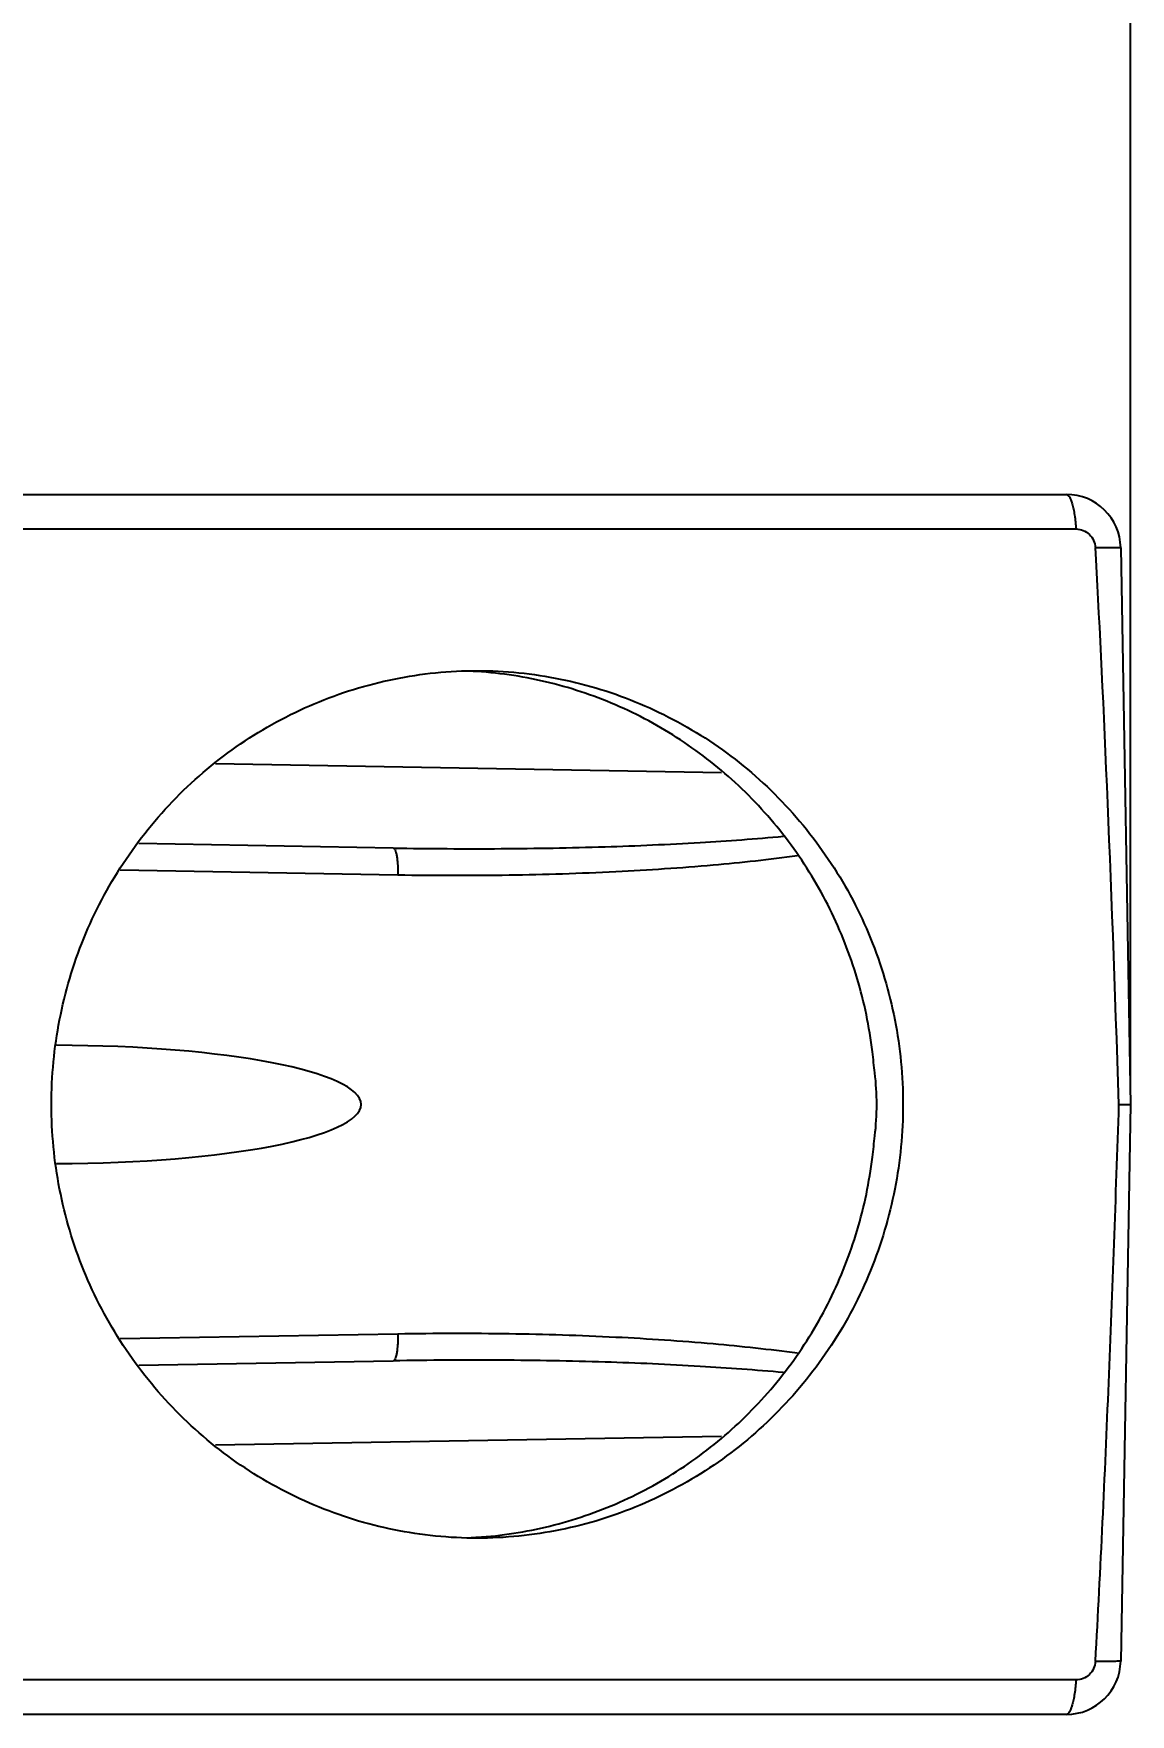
# Model space of a CAD drawing. Header units: millimetres. Extents: x 2423 to 7028, y 909 to 2460.
# Drawn here: x 6450.4 to 6490.9, y 2033.6 to 2095.6 of the extents above; entities that cross this region are included whole.
import ezdxf

# ---------------------------------------------------------------- set-up
doc = ezdxf.new("R2010")
doc.units = ezdxf.units.MM
doc.layers.add('DIM', color=2, linetype='Continuous')
doc.styles.get("Standard").update_dxf_attribs({"font": ''})
doc.styles.get('Standard').set_extended_font_data('SimSun')
doc.dimstyles.get("Standard").update_dxf_attribs({"dimscale": 6, "dimtxt": 5, "dimasz": 3, "dimexe": 0.18, "dimexo": 0.0625, "dimgap": 0.8, "dimtad": 1, "dimtoh": 1, "dimdec": 1, "dimzin": 0, "dimdsep": 46, "dimtxsty": 'Standard', "dimcen": 0.09, "dimclrd": 256, "dimclre": 256, "dimclrt": 256, "dimadec": 0, "dimazin": 2, "dimtfac": 1, "dimtdec": 1, "dimtofl": 0, "dimtmove": 0, "dimatfit": 3, "dimfxl": 0, "dimtolj": 1, "dimtzin": 0, "dimarcsym": 0})

# ---------------------------------------------------------------- blocks, each defined once
blk = doc.blocks.new('*D22')
at = {"layer": 'Defpoints', "color": 0}
for p in [(6490.851, 2317.547), (5812.551, 2106.087), (6490.851, 2056.087)]:
    blk.add_point(p, dxfattribs=at)
at = {"layer": 'DIM', "lineweight": -2}
for p, q in [((5812.551, 2106.462), (5812.551, 2318.627)), ((6490.851, 2056.462), (6490.851, 2318.627)), ((5830.551, 2317.547), (6472.851, 2317.547))]:
    blk.add_line(p, q, dxfattribs=at)
at = {"layer": 'DIM'}
for points in [[(5830.551, 2320.547), (5830.551, 2314.547), (5812.551, 2317.547)], [(6472.851, 2320.547), (6472.851, 2314.547), (6490.851, 2317.547)]]:
    blk.add_solid(points, dxfattribs=at)
at = {"layer": 'DIM', "insert": (6151.701, 2337.347), "char_height": 30, "attachment_point": 5}
blk.add_mtext('\\A1;678.3', dxfattribs=at)

msp = doc.modelspace()

# ---------------------------------------------------------------- linework, layer by layer
for p, q in [((6447.351, 2078.587), (6488.493, 2078.587)), ((6449.736, 2077.314), (6488.848, 2077.314)), ((6490.493, 2076.622), (6490.851, 2056.087)), ((6457.103, 2068.659), (6475.771, 2068.333)), ((6463.659, 2065.545), (6454.269, 2065.709)), ((6463.832, 2064.545), (6453.592, 2064.724)), ((6490.431, 2056.087), (6490.851, 2056.087)), ((6490.851, 2056.087), (6490.493, 2035.552)), ((6453.591, 2047.45), (6463.832, 2047.629)), ((6454.269, 2046.465), (6463.659, 2046.629)), ((6475.771, 2043.841), (6457.102, 2043.515)), ((6488.848, 2034.86), (6449.736, 2034.86)), ((6488.493, 2033.587), (6447.351, 2033.587))]:
    msp.add_line(p, q)
for centre, radius, start, end in [((6488.493, 2076.587), 2, 1, 90), ((6465.94, 2060.084), 11.997, 86.74186, 87.15641), ((6465.748, 2056.735), 15.352, 86.25501, 86.73873), ((6306.751, 2037.024), 175.842, 6.60425, 6.8606), ((6471.325, 2056.088), 10.168, 359.99636, 6.5535), ((6471.34, 2056.086), 10.153, 353.44167, 0.00847), ((6338.178, 2071.44), 144.198, 353.11127, 353.42388), ((6465.94, 2052.09), 11.997, 272.84359, 273.25814), ((6465.748, 2055.44), 15.352, 273.26127, 273.74499), ((6488.493, 2035.587), 2, 270, 359)]:
    msp.add_arc(centre, radius, start, end)
for centre, major_axis, ratio, start_param, end_param in [((6490.356, 1969.85), (-1.619, 114.597), 0.01713, -0.719156, -0.371742), ((6451.153, 2056.087), (11.321, 0), 0.192608, -1.56321, 1.563307)]:
    msp.add_ellipse(centre, major_axis=major_axis, ratio=ratio, start_param=start_param, end_param=end_param)
for points, knots in [([(6488.493, 2078.587), (6488.541, 2078.587), (6488.61, 2078.503), (6488.665, 2078.38), (6488.714, 2078.228), (6488.757, 2078.042), (6488.81, 2077.734), (6488.836, 2077.487), (6488.848, 2077.314)], [0, 0, 0, 0, 0.105684, 0.195309, 0.311394, 0.452726, 0.616924, 1, 1, 1, 1]), ([(6488.848, 2077.314), (6488.938, 2077.314), (6489.119, 2077.279), (6489.351, 2077.128), (6489.511, 2076.902), (6489.556, 2076.721), (6489.561, 2076.63)], [0, 0, 0, 0, 0.248056, 0.497172, 0.74794, 1, 1, 1, 1]), ([(6489.561, 2076.63), (6489.629, 2076.631), (6489.758, 2076.632), (6489.941, 2076.632), (6490.101, 2076.632), (6490.235, 2076.632), (6490.33, 2076.631), (6490.392, 2076.629), (6490.427, 2076.628), (6490.454, 2076.627), (6490.475, 2076.626), (6490.485, 2076.624), (6490.493, 2076.623), (6490.493, 2076.622)], [0, 0, 0, 0, 0.218424, 0.415659, 0.58801, 0.73286, 0.847985, 0.89385, 0.931647, 0.961202, 0.982437, 0.99532, 1, 1, 1, 1]), ([(6451.051, 2056.087), (6451.051, 2057.132), (6451.253, 2059.227), (6452.151, 2062.246), (6453.61, 2065.029), (6455.575, 2067.47), (6457.97, 2069.473), (6460.704, 2070.963), (6463.67, 2071.88), (6465.73, 2072.087), (6466.757, 2072.087)], [0, 0, 0, 0, 0.126137, 0.252095, 0.377741, 0.502968, 0.627746, 0.752104, 0.87614, 1, 1, 1, 1]), ([(6481.334, 2058.03), (6481.224, 2058.944), (6480.849, 2060.758), (6479.834, 2063.337), (6478.398, 2065.7), (6476.583, 2067.777), (6474.444, 2069.504), (6472.045, 2070.831), (6469.457, 2071.716), (6467.655, 2071.995), (6466.751, 2072.054)], [0, 0, 0, 0, 0.126105, 0.25199, 0.377554, 0.502736, 0.62752, 0.751935, 0.876054, 1, 1, 1, 1]), ([(6466.757, 2072.087), (6467.783, 2072.087), (6469.843, 2071.88), (6472.809, 2070.963), (6475.543, 2069.473), (6477.938, 2067.47), (6479.903, 2065.029), (6481.362, 2062.246), (6482.26, 2059.227), (6482.463, 2057.132), (6482.463, 2056.087)], [0, 0, 0, 0, 0.12386, 0.247895, 0.372251, 0.497028, 0.622255, 0.747901, 0.87386, 1, 1, 1, 1]), ([(6463.659, 2065.545), (6464.986, 2065.522), (6467.592, 2065.507), (6471.367, 2065.574), (6474.838, 2065.726), (6477.029, 2065.885), (6478.051, 2065.979)], [0, 0, 0, 0, 0.276564, 0.542467, 0.786265, 1, 1, 1, 1]), ([(6463.659, 2065.545), (6463.671, 2065.545), (6463.703, 2065.524), (6463.734, 2065.464), (6463.765, 2065.37), (6463.791, 2065.242), (6463.812, 2065.085), (6463.831, 2064.85), (6463.834, 2064.667), (6463.832, 2064.545)], [0, 0, 0, 0, 0.03696, 0.098325, 0.193161, 0.320419, 0.475199, 0.647315, 1, 1, 1, 1]), ([(6478.572, 2065.255), (6477.538, 2065.115), (6475.309, 2064.876), (6471.762, 2064.638), (6467.883, 2064.518), (6465.201, 2064.521), (6463.832, 2064.545)], [0, 0, 0, 0, 0.211872, 0.45528, 0.721966, 1, 1, 1, 1]), ([(6466.757, 2040.087), (6465.73, 2040.087), (6463.67, 2040.294), (6460.704, 2041.211), (6457.97, 2042.701), (6455.575, 2044.705), (6453.611, 2047.145), (6452.151, 2049.929), (6451.253, 2052.947), (6451.051, 2055.042), (6451.051, 2056.087)], [0, 0, 0, 0, 0.12386, 0.247895, 0.372251, 0.497028, 0.622255, 0.747901, 0.87386, 1, 1, 1, 1]), ([(6482.463, 2056.087), (6482.463, 2055.042), (6482.26, 2052.947), (6481.362, 2049.929), (6479.903, 2047.145), (6477.938, 2044.705), (6475.543, 2042.701), (6472.809, 2041.211), (6469.843, 2040.294), (6467.783, 2040.087), (6466.757, 2040.087)], [0, 0, 0, 0, 0.126137, 0.252095, 0.377741, 0.502968, 0.627746, 0.752104, 0.87614, 1, 1, 1, 1]), ([(6489.561, 2035.544), (6489.66, 2037.255), (6489.834, 2040.677), (6490.13, 2047.525), (6490.316, 2052.662), (6490.431, 2056.087)], [0, 0, 0, 0, 0.249996, 0.499997, 1, 1, 1, 1]), ([(6466.751, 2040.12), (6467.655, 2040.179), (6469.457, 2040.458), (6472.045, 2041.343), (6474.444, 2042.67), (6476.583, 2044.397), (6478.398, 2046.474), (6479.834, 2048.838), (6480.849, 2051.417), (6481.224, 2053.23), (6481.334, 2054.145)], [0, 0, 0, 0, 0.123946, 0.248065, 0.37248, 0.497264, 0.622446, 0.74801, 0.873895, 1, 1, 1, 1]), ([(6463.832, 2047.629), (6463.834, 2047.507), (6463.831, 2047.324), (6463.812, 2047.089), (6463.791, 2046.932), (6463.765, 2046.804), (6463.734, 2046.71), (6463.703, 2046.65), (6463.671, 2046.63), (6463.659, 2046.629)], [0, 0, 0, 0, 0.352685, 0.524801, 0.679581, 0.806839, 0.901675, 0.96304, 1, 1, 1, 1]), ([(6463.832, 2047.629), (6465.201, 2047.653), (6467.883, 2047.656), (6471.762, 2047.536), (6475.309, 2047.298), (6477.538, 2047.059), (6478.572, 2046.919)], [0, 0, 0, 0, 0.278034, 0.544721, 0.788128, 1, 1, 1, 1]), ([(6478.052, 2046.195), (6477.029, 2046.289), (6474.838, 2046.448), (6471.367, 2046.601), (6467.592, 2046.667), (6464.986, 2046.653), (6463.659, 2046.629)], [0, 0, 0, 0, 0.213734, 0.457532, 0.723435, 1, 1, 1, 1]), ([(6489.561, 2035.544), (6489.556, 2035.453), (6489.511, 2035.272), (6489.351, 2035.046), (6489.119, 2034.895), (6488.938, 2034.86), (6488.848, 2034.86)], [0, 0, 0, 0, 0.252121, 0.502859, 0.751931, 1, 1, 1, 1]), ([(6490.493, 2035.552), (6490.493, 2035.551), (6490.485, 2035.55), (6490.475, 2035.548), (6490.454, 2035.547), (6490.427, 2035.546), (6490.392, 2035.545), (6490.33, 2035.544), (6490.235, 2035.542), (6490.101, 2035.542), (6489.941, 2035.542), (6489.758, 2035.543), (6489.629, 2035.544), (6489.561, 2035.544)], [0, 0, 0, 0, 0.00468, 0.017563, 0.038798, 0.068353, 0.10615, 0.152015, 0.26714, 0.41199, 0.584341, 0.781576, 1, 1, 1, 1]), ([(6488.848, 2034.86), (6488.836, 2034.687), (6488.81, 2034.44), (6488.757, 2034.132), (6488.714, 2033.947), (6488.665, 2033.795), (6488.61, 2033.671), (6488.541, 2033.587), (6488.493, 2033.587)], [0, 0, 0, 0, 0.383076, 0.547274, 0.688606, 0.804691, 0.894316, 1, 1, 1, 1])]:
    msp.add_open_spline(points, degree=3, knots=knots)

# ---------------------------------------------------------------- dimensions: what is measured, and where the dimension line sits
at = {"layer": 'DIM'}
dim = msp.add_linear_dim(base=(6490.851, 2317.547), p1=(5812.551, 2106.087), p2=(6490.851, 2056.087), dimstyle='Standard', dxfattribs=at)
dim.commit()
dim.dimension.update_dxf_attribs({"geometry": '*D22', "text_midpoint": (6151.701, 2337.347)})

doc.saveas('drawing.dxf')
